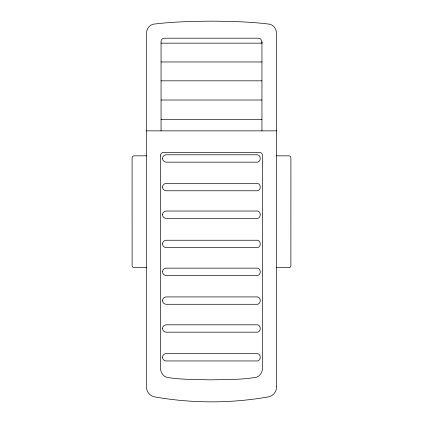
<?xml version="1.0" encoding="UTF-8"?>
<svg xmlns="http://www.w3.org/2000/svg" width="423" height="423" viewBox="0 0 423 423"><rect width="100%" height="100%" fill="white"/><g stroke="black" fill="none" stroke-linecap="round" stroke-linejoin="round"><path stroke-width="0.63" d="M261.948 130.855L261.948 43.167A12.838 12.838 0 0 0 261.943 42.871L261.948 41.872M161.052 43.167L261.948 43.167M161.052 61.964L261.948 61.964M161.052 80.83L261.948 80.83M161.052 100.008L261.948 100.008M161.052 119.503L261.948 119.503M146.506 130.855L276.494 130.855M146.506 155.828L133.737 155.86L132.499 156.494L132.087 157.953L132.119 265.93L132.642 267.066L133.811 267.553L146.506 267.574M276.494 155.828L289.306 155.865L290.516 156.515L290.913 157.953L290.881 265.93L290.358 267.066L289.189 267.553L276.494 267.574M261.943 42.871C262.107 40.687 260.801 37.98 258.268 38.197L164.732 38.197C162.628 37.943 160.798 39.767 161.052 41.872L161.052 130.855M160.439 155.976L160.439 367.095C160.201 371.357 162.384 376.036 166.725 377.305C181.028 379.801 195.775 379.426 210.268 379.849C225.633 379.484 241.279 379.917 256.433 377.247C260.69 375.925 262.789 371.299 262.561 367.095L262.561 156.05C262.82 153.951 260.991 152.111 258.887 152.375L164.113 152.375C162.046 152.121 160.211 153.893 160.439 155.976M162.644 158.398C162.337 160.814 164.748 162.421 166.953 162.152L256.047 162.152C261.652 163.209 261.663 153.745 256.047 154.792L166.953 154.792C164.811 154.554 162.416 156.029 162.644 158.398M162.644 187.029C162.337 189.446 164.748 191.053 166.953 190.784L256.047 190.784C261.647 191.841 261.678 182.371 256.047 183.423L166.953 183.423C164.811 183.18 162.421 184.666 162.644 187.029M162.644 214.635C162.337 217.052 164.748 218.659 166.953 218.39L256.047 218.39C261.652 219.447 261.668 209.977 256.047 211.029L166.953 211.029C164.811 210.786 162.421 212.272 162.644 214.635M162.644 243.849C162.337 246.265 164.748 247.873 166.953 247.603L256.047 247.603C261.652 248.661 261.663 239.196 256.047 240.243L166.953 240.243C164.811 240 162.416 241.485 162.644 243.849M162.644 271.751C162.337 274.162 164.748 275.775 166.953 275.5L256.047 275.5C261.652 276.563 261.668 267.093 256.047 268.145L166.953 268.145C164.811 267.902 162.416 269.382 162.644 271.751M162.644 300.526C162.337 302.942 164.748 304.549 166.953 304.28L256.047 304.28C261.652 305.337 261.668 295.862 256.047 296.92L166.953 296.92C164.811 296.671 162.416 298.162 162.644 300.526M162.644 328.422C162.337 330.839 164.748 332.446 166.953 332.177L256.047 332.177C261.652 333.239 261.663 323.759 256.047 324.816L166.953 324.816C164.811 324.573 162.416 326.054 162.644 328.422M162.644 357.202C162.337 359.619 164.748 361.226 166.953 360.956L256.047 360.956C261.652 362.009 261.663 352.544 256.047 353.596L166.953 353.596C164.811 353.353 162.416 354.834 162.644 357.202M276.494 386.21C276.996 391.645 272.787 396.637 267.347 397.07C248.909 400.253 230.207 401.855 211.5 401.85C192.793 401.855 174.091 400.253 155.653 397.07C150.213 396.637 146.004 391.645 146.506 386.21L146.506 33.396C146.517 29.314 149.028 25.121 153.195 24.201C172.679 21.737 192.423 21.314 212.055 21.15C231.365 21.377 250.802 21.721 269.953 24.248C274.051 25.216 276.478 29.372 276.494 33.396L276.494 386.21"/></g></svg>
